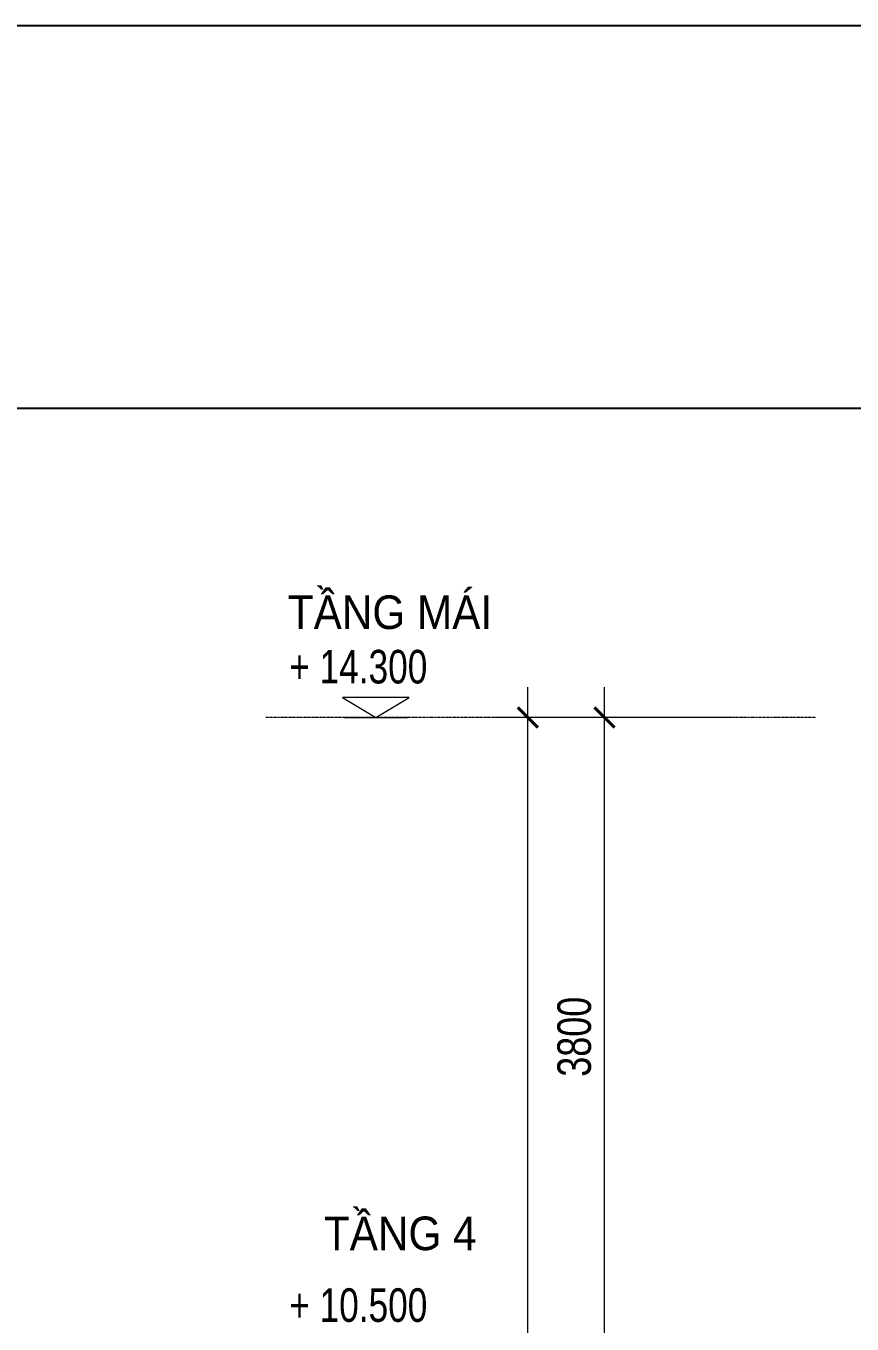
# Model space of a CAD drawing. Header units: millimetres. Extents: x -127141 to 682685, y -1234500 to 49778.
# Drawn here: x 448851 to 453764, y -180451 to -172725 of the extents above; entities that cross this region are included whole.
import ezdxf

# ---------------------------------------------------------------- set-up
doc = ezdxf.new("R2010")
doc.units = ezdxf.units.MM
doc.header["$MEASUREMENT"] = 0
doc.linetypes.add('CENTER', pattern=[3, 1.5, -0.5, 0.5, -0.5])
for name, color, linetype, lineweight in [('-CENTER', 143, 'CENTER', 13), ('-DIM', 9, 'Continuous', 13), ('-DOOR', 137, 'Continuous', 9), ('-KH', 143, 'Continuous', 13), ('-LINE1', 7, 'Continuous', 18), ('-TEXT', 7, 'Continuous', 15)]:
    doc.layers.add(name, color=color, linetype=linetype, lineweight=lineweight)
doc.layers.add('LUOI GIONG', color=160, linetype='Continuous', plot=False)
doc.styles.add('1', font='arial.ttf')
doc.styles.add('AVANH', font='', dxfattribs={"width": 0.8})
doc.styles.add('X-5M-DH-TUM1$0$AVANTH', font='arial.ttf', dxfattribs={"width": 0.9})
doc.styles.get('AVANH').set_extended_font_data('.VnAvantH')
doc.dimstyles.new('C_100A3', dxfattribs={"dimscale": 100, "dimtxt": 2.2, "dimasz": 1.2, "dimexe": 1.2, "dimexo": 0, "dimgap": 0.75, "dimtad": 1, "dimdec": 0, "dimzin": 0, "dimdsep": 46, "dimtxsty": 'AVANH', "dimblk": 'ARCHTICK', "dimcen": 0, "dimdle": 1.2, "dimclrd": 256, "dimclre": 256, "dimclrt": 7, "dimadec": 0, "dimazin": 0, "dimtfac": 0.0001, "dimtdec": 0, "dimtix": 1, "dimtmove": 2, "dimatfit": 3, "dimfxl": 1.8, "dimtolj": 1, "dimtzin": 0, "dimarcsym": 0})

# ---------------------------------------------------------------- blocks, each defined once
blk = doc.blocks.new('_ArchTick')
at = {"color": 0, "linetype": 'ByBlock', "const_width": 0.15}
blk.add_lwpolyline([(-0.5, -0.5), (0.5, 0.5)], dxfattribs=at)
blk = doc.blocks.new('*D726')
at = {"layer": '-DIM', "lineweight": -2, "transparency": 16777216}
for p, q in [((-1874.2, 10520), (-1874.2, 14680)), ((-1119.9, 14500), (-2054.2, 14500)), ((-1119.9, 10700), (-2054.2, 10700))]:
    blk.add_line(p, q, dxfattribs=at)
at = {"layer": 'Defpoints', "color": 0, "transparency": 16777216}
for p in [(-1874.2, 14500), (-1119.9, 14500), (-1119.9, 10700)]:
    blk.add_point(p, dxfattribs=at)
at = {"layer": '-DIM', "lineweight": -2, "transparency": 16777216, "xscale": 120, "yscale": 120, "zscale": 120}
for p, rotation in [((-1874.2, 14500), 90), ((-1874.2, 10700), 270)]:
    blk.add_blockref('_ArchTick', p, dxfattribs=dict(at, rotation=rotation))
at = {"layer": '-DIM', "color": 7, "transparency": 16777216, "insert": (-2052.7, 12600), "char_height": 200, "attachment_point": 5, "rotation": 90, "style": 'AVANH'}
blk.add_mtext('\\A1;3800', dxfattribs=at)
blk = doc.blocks.new('*D728')
at = {"layer": '-DIM', "lineweight": -2, "transparency": 16777216}
for p, q in [((-2329.5, 20), (-2329.5, 14680)), ((-1119.9, 14500), (-2509.5, 14500)), ((-1119.9, 200), (-2509.5, 200))]:
    blk.add_line(p, q, dxfattribs=at)
at = {"layer": 'Defpoints', "color": 0, "transparency": 16777216}
for p in [(-2329.5, 14500), (-1119.9, 14500), (-1119.9, 200)]:
    blk.add_point(p, dxfattribs=at)
at = {"layer": '-DIM', "lineweight": -2, "transparency": 16777216, "xscale": 120, "yscale": 120, "zscale": 120}
for p, rotation in [((-2329.5, 14500), 90), ((-2329.5, 200), 270)]:
    blk.add_blockref('_ArchTick', p, dxfattribs=dict(at, rotation=rotation))
at = {"layer": '-DIM', "color": 7, "transparency": 16777216, "insert": (-2507.9, 7350), "char_height": 200, "attachment_point": 5, "rotation": 90, "style": 'AVANH'}
blk.add_mtext('\\A1;14300', dxfattribs=at)
blk = doc.blocks.new('cot')
at = {"layer": '-KH'}
blk.add_line((116899.3, -109063.7), (117274.3, -109063.7), dxfattribs=at)
blk.add_lwpolyline([(117285.6, -108943.7), (116888, -108943.7), (117086.8, -109063.7)], close=True, dxfattribs=at)
blk.add_solid([(117086.8, -109063.7), (117086.8, -108943.7), (117285.6, -108943.7), (117086.8, -109063.7)], dxfattribs=at)
blk = doc.blocks.new('kt1a')
at = {"layer": 'Defpoints', "color": 2}
blk.add_lwpolyline([(0, -22275), (31500, -22275), (31500, 0), (0, 0)], close=True, dxfattribs=at)
blk = doc.blocks.new('ƯEQ')
at = {"layer": '-CENTER', "ltscale": 0.2}
blk.add_line((-616.7, 14500), (-3887.9, 14500), dxfattribs=at)
at = {"layer": '-CENTER'}
blk.add_blockref('cot', (-120320.2, 123563.7), dxfattribs=at)
at = {"layer": '-TEXT', "color": 2, "style": 'X-5M-DH-TUM1$0$AVANTH', "width": 0.9}
for s, p in [('TẦNG MÁI', (-3757, 15026.7)), ('TẦNG 4', (-3542.5, 11329.6))]:
    blk.add_text(s, height=200, dxfattribs=at).set_placement(p)
at = {"layer": '-TEXT', "style": '1', "width": 0.75}
for s, p in [('+ 14.300', (-3748.7, 14702.8)), ('+ 10.500', (-3748.7, 10902.8))]:
    blk.add_text(s, height=200, dxfattribs=at).set_placement(p)
at = {"layer": '-DIM'}
for base, p1, picture, middle in [((-2329.5, 14500), (-1119.9, 200), '*D728', (-2507.9, 7350)), ((-1874.2, 14500), (-1119.9, 10700), '*D726', (-2052.7, 12600))]:
    dim = blk.add_linear_dim(base=base, p1=p1, p2=(-1119.9, 14500), angle=90, dimstyle='C_100A3', override={"dimtxt": 2}, dxfattribs=at)
    dim.commit()
    dim.dimension.update_dxf_attribs({"geometry": picture, "text_midpoint": middle})

msp = doc.modelspace()

# ---------------------------------------------------------------- linework, layer by layer
at = {"layer": 'Defpoints'}
msp.add_lwpolyline([(435697.5, -195000), (467197.5, -195000), (467197.5, -172725), (435697.5, -172725)], close=True, dxfattribs=at)
at = {"layer": 'LUOI GIONG'}
msp.add_lwpolyline([(435697.5, -175000), (485697.5, -175000), (485697.5, -200000), (435697.5, -200000)], close=True, dxfattribs=at)

# ---------------------------------------------------------------- block references
at = {"layer": '-DOOR', "color": 2}
msp.add_blockref('ƯEQ', (454165.4, -191341.3), dxfattribs=at)
at = {"layer": '-LINE1'}
msp.add_blockref('kt1a', (435697.5, -172725), dxfattribs=at)

doc.saveas('drawing.dxf')
